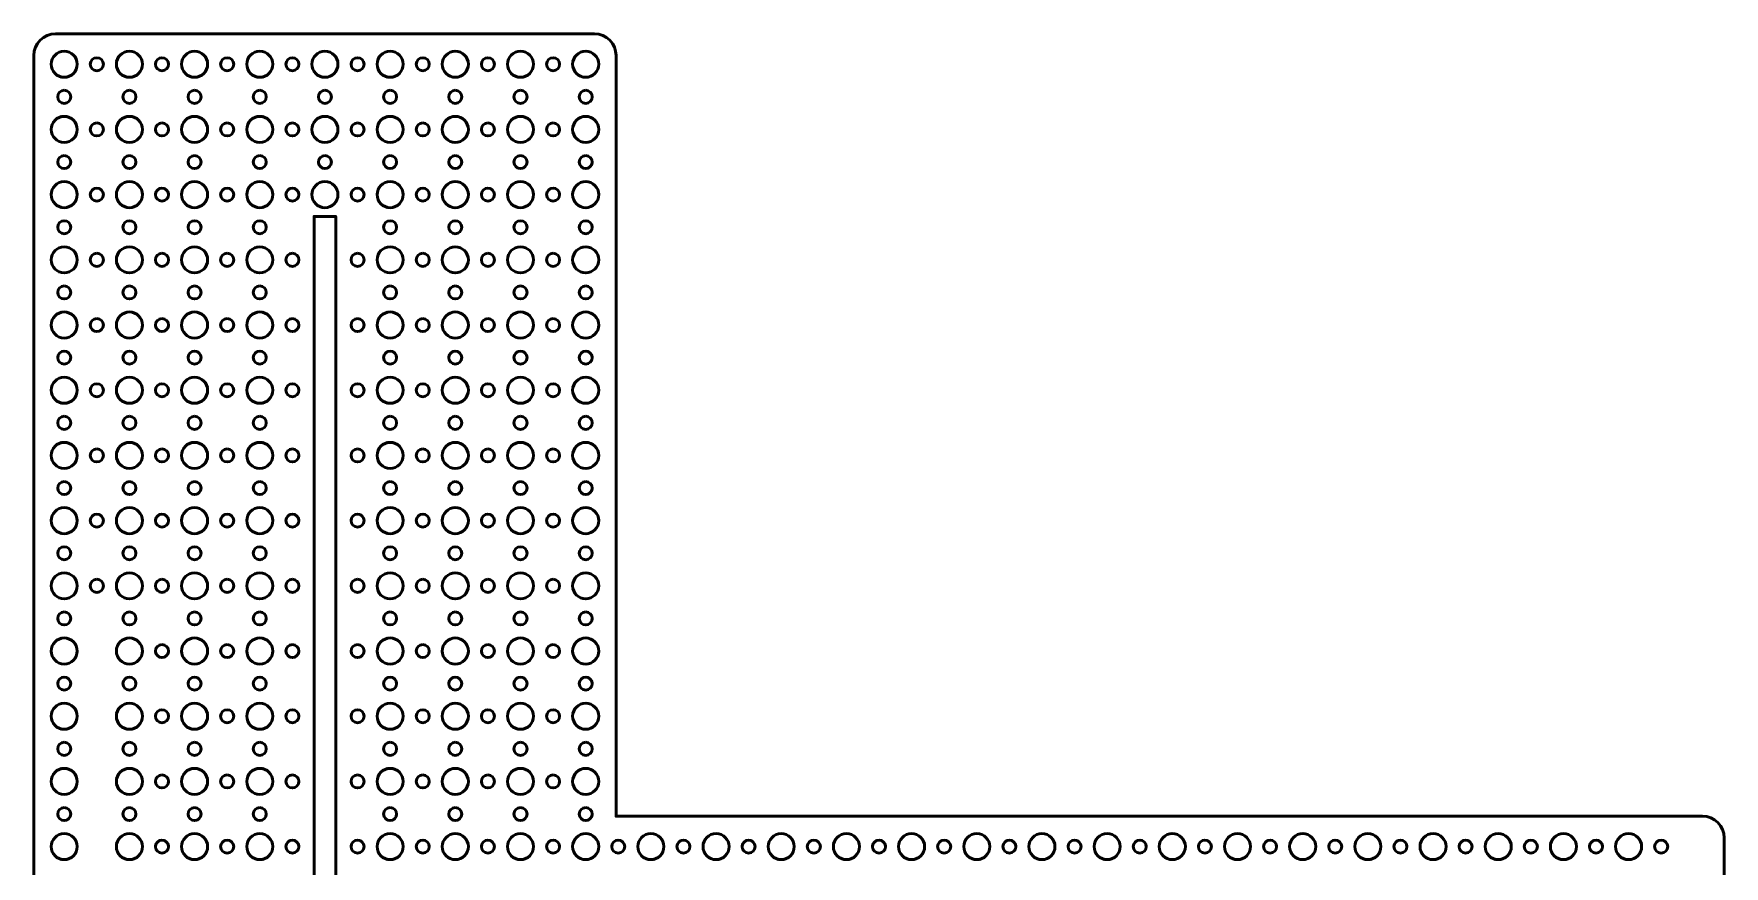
# Model space of a CAD drawing. Header units: centimetres. Extents: x -120 to 105, y -79 to 117.
# Drawn here: x 23.3 to 62.2, y -12.45 to 6.7 of the extents above; entities that cross this region are included whole.
import ezdxf

# ---------------------------------------------------------------- set-up
doc = ezdxf.new("R2010")
doc.units = ezdxf.units.CM
doc.header["$MEASUREMENT"] = 0
doc.layers.add('Layer 1', color=7, linetype='Continuous')

msp = doc.modelspace()

# ---------------------------------------------------------------- linework, layer by layer
at = {"layer": 'Layer 1', "lineweight": 53}
msp.add_lwpolyline([(29.75, -32.5001), (30.25, -32.5001), (30.25, 2.4999), (29.75, 2.4999), (29.75, -32.5001)], close=True, dxfattribs=at)
for centre, major_axis in [((24.00001, 5.99999), (0, 0.30001)), ((25.50001, 5.99999), (0, 0.30001)), ((27.00001, 5.99999), (0, 0.30001)), ((28.50001, 5.99999), (0, 0.30001)), ((30.00001, 5.99999), (0, 0.30001)), ((31.50001, 5.99999), (0, 0.30001)), ((33.00001, 5.99999), (0, 0.30001)), ((34.50001, 5.99999), (0, 0.30001)), ((36.00001, 5.99999), (0, 0.30001)), ((24.75, 6), (0, 0.15)), ((26.25, 6), (0, 0.15)), ((27.75, 6), (0, 0.15)), ((29.25, 6), (0, 0.15)), ((30.75, 6), (0, 0.15)), ((32.25, 6), (0, 0.15)), ((33.75, 6), (0, 0.15)), ((35.25, 6), (0, 0.15)), ((24, 5.25), (0, 0.15)), ((25.5, 5.25), (0, 0.15)), ((27, 5.25), (0, 0.15)), ((28.5, 5.25), (0, 0.15)), ((30, 5.25), (0, 0.15)), ((31.5, 5.25), (0, 0.15)), ((33, 5.25), (0, 0.15)), ((34.5, 5.25), (0, 0.15)), ((36, 5.25), (0, 0.15)), ((24.00001, 4.49999), (0, 0.30001)), ((25.50001, 4.49999), (0, 0.30001)), ((27.00001, 4.49999), (0, 0.30001)), ((28.50001, 4.49999), (0, 0.30001)), ((30.00001, 4.49999), (0, 0.30001)), ((31.50001, 4.49999), (0, 0.30001)), ((33.00001, 4.49999), (0, 0.30001)), ((34.50001, 4.49999), (0, 0.30001)), ((36.00001, 4.49999), (0, 0.30001)), ((24.75, 4.5), (0, 0.15)), ((26.25, 4.5), (0, 0.15)), ((27.75, 4.5), (0, 0.15)), ((29.25, 4.5), (0, 0.15)), ((30.75, 4.5), (0, 0.15)), ((32.25, 4.5), (0, 0.15)), ((33.75, 4.5), (0, 0.15)), ((35.25, 4.5), (0, 0.15)), ((24, 3.75), (0, 0.15)), ((25.5, 3.75), (0, 0.15)), ((27, 3.75), (0, 0.15)), ((28.5, 3.75), (0, 0.15)), ((30, 3.75), (0, 0.15)), ((31.5, 3.75), (0, 0.15)), ((33, 3.75), (0, 0.15)), ((34.5, 3.75), (0, 0.15)), ((36, 3.75), (0, 0.15)), ((24.00001, 2.99999), (0, 0.30001)), ((24.75, 3), (0, 0.15)), ((25.50001, 2.99999), (0, 0.30001)), ((26.25, 3), (0, 0.15)), ((27.00001, 2.99999), (0, 0.30001)), ((27.75, 3), (0, 0.15)), ((28.50001, 2.99999), (0, 0.30001)), ((29.25, 3), (0, 0.15)), ((30.00001, 2.99999), (0, 0.30001)), ((30.75, 3), (0, 0.15)), ((31.50001, 2.99999), (0, 0.30001)), ((32.25, 3), (0, 0.15)), ((33.00001, 2.99999), (0, 0.30001)), ((33.75, 3), (0, 0.15)), ((34.50001, 2.99999), (0, 0.30001)), ((35.25, 3), (0, 0.15)), ((36.00001, 2.99999), (0, 0.30001)), ((24, 2.25), (0, 0.15)), ((25.5, 2.25), (0, 0.15)), ((27, 2.25), (0, 0.15)), ((28.5, 2.25), (0, 0.15)), ((31.5, 2.25), (0, 0.15)), ((33, 2.25), (0, 0.15)), ((34.5, 2.25), (0, 0.15)), ((36, 2.25), (0, 0.15)), ((24.00001, 1.49999), (0, 0.30001)), ((24.75, 1.5), (0, 0.15)), ((25.50001, 1.49999), (0, 0.30001)), ((26.25, 1.5), (0, 0.15)), ((27.00001, 1.49999), (0, 0.30001)), ((27.75, 1.5), (0, 0.15)), ((28.50001, 1.49999), (0, 0.30001)), ((29.25, 1.5), (0, 0.15)), ((30.75, 1.5), (0, 0.15)), ((31.50001, 1.49999), (0, 0.30001)), ((32.25, 1.5), (0, 0.15)), ((33.00001, 1.49999), (0, 0.30001)), ((33.75, 1.5), (0, 0.15)), ((34.50001, 1.49999), (0, 0.30001)), ((35.25, 1.5), (0, 0.15)), ((36.00001, 1.49999), (0, 0.30001)), ((24, 0.75), (0, 0.15)), ((25.5, 0.75), (0, 0.15)), ((27, 0.75), (0, 0.15)), ((28.5, 0.75), (0, 0.15)), ((31.5, 0.75), (0, 0.15)), ((33, 0.75), (0, 0.15)), ((34.5, 0.75), (0, 0.15)), ((36, 0.75), (0, 0.15)), ((24.00001, -0.00001), (0, 0.30001)), ((24.75, 0), (0, 0.15)), ((25.50001, -0.00001), (0, 0.30001)), ((26.25, 0), (0, 0.15)), ((27.00001, -0.00001), (0, 0.30001)), ((27.75, 0), (0, 0.15)), ((28.50001, -0.00001), (0, 0.30001)), ((29.25, 0), (0, 0.15)), ((30.75, 0), (0, 0.15)), ((31.50001, -0.00001), (0, 0.30001)), ((32.25, 0), (0, 0.15)), ((33.00001, -0.00001), (0, 0.30001)), ((33.75, 0), (0, 0.15)), ((34.50001, -0.00001), (0, 0.30001)), ((35.25, 0), (0, 0.15)), ((36.00001, -0.00001), (0, 0.30001)), ((24, -0.75), (0, 0.15)), ((25.5, -0.75), (0, 0.15)), ((27, -0.75), (0, 0.15)), ((28.5, -0.75), (0, 0.15)), ((31.5, -0.75), (0, 0.15)), ((33, -0.75), (0, 0.15)), ((34.5, -0.75), (0, 0.15)), ((36, -0.75), (0, 0.15)), ((24.00001, -1.50001), (0, 0.30001)), ((24.75, -1.5), (0, 0.15)), ((25.50001, -1.50001), (0, 0.30001)), ((26.25, -1.5), (0, 0.15)), ((27.00001, -1.50001), (0, 0.30001)), ((27.75, -1.5), (0, 0.15)), ((28.50001, -1.50001), (0, 0.30001)), ((29.25, -1.5), (0, 0.15)), ((30.75, -1.5), (0, 0.15)), ((31.50001, -1.50001), (0, 0.30001)), ((32.25, -1.5), (0, 0.15)), ((33.00001, -1.50001), (0, 0.30001)), ((33.75, -1.5), (0, 0.15)), ((34.50001, -1.50001), (0, 0.30001)), ((35.25, -1.5), (0, 0.15)), ((36.00001, -1.50001), (0, 0.30001)), ((24, -2.25), (0, 0.15)), ((25.5, -2.25), (0, 0.15)), ((27, -2.25), (0, 0.15)), ((28.5, -2.25), (0, 0.15)), ((31.5, -2.25), (0, 0.15)), ((33, -2.25), (0, 0.15)), ((34.5, -2.25), (0, 0.15)), ((36, -2.25), (0, 0.15)), ((24.00001, -3.00001), (0, 0.30001)), ((25.50001, -3.00001), (0, 0.30001)), ((27.00001, -3.00001), (0, 0.30001)), ((28.50001, -3.00001), (0, 0.30001)), ((31.50001, -3.00001), (0, 0.30001)), ((33.00001, -3.00001), (0, 0.30001)), ((34.50001, -3.00001), (0, 0.30001)), ((36.00001, -3.00001), (0, 0.30001)), ((24.75, -3), (0, 0.15)), ((26.25, -3), (0, 0.15)), ((27.75, -3), (0, 0.15)), ((29.25, -3), (0, 0.15)), ((30.75, -3), (0, 0.15)), ((32.25, -3), (0, 0.15)), ((33.75, -3), (0, 0.15)), ((35.25, -3), (0, 0.15)), ((24, -3.75), (0, 0.15)), ((25.5, -3.75), (0, 0.15)), ((27, -3.75), (0, 0.15)), ((28.5, -3.75), (0, 0.15)), ((31.5, -3.75), (0, 0.15)), ((33, -3.75), (0, 0.15)), ((34.5, -3.75), (0, 0.15)), ((36, -3.75), (0, 0.15)), ((24.00001, -4.50001), (0, 0.30001)), ((25.50001, -4.50001), (0, 0.30001)), ((27.00001, -4.50001), (0, 0.30001)), ((28.50001, -4.50001), (0, 0.30001)), ((31.50001, -4.50001), (0, 0.30001)), ((33.00001, -4.50001), (0, 0.30001)), ((34.50001, -4.50001), (0, 0.30001)), ((36.00001, -4.50001), (0, 0.30001)), ((24.75, -4.5), (0, 0.15)), ((26.25, -4.5), (0, 0.15)), ((27.75, -4.5), (0, 0.15)), ((29.25, -4.5), (0, 0.15)), ((30.75, -4.5), (0, 0.15)), ((32.25, -4.5), (0, 0.15)), ((33.75, -4.5), (0, 0.15)), ((35.25, -4.5), (0, 0.15)), ((24, -5.25), (0, 0.15)), ((25.5, -5.25), (0, 0.15)), ((27, -5.25), (0, 0.15)), ((28.5, -5.25), (0, 0.15)), ((31.5, -5.25), (0, 0.15)), ((33, -5.25), (0, 0.15)), ((34.5, -5.25), (0, 0.15)), ((36, -5.25), (0, 0.15)), ((24.00001, -6.00001), (0, 0.30001)), ((25.50001, -6.00001), (0, 0.30001)), ((27.00001, -6.00001), (0, 0.30001)), ((28.50001, -6.00001), (0, 0.30001)), ((31.50001, -6.00001), (0, 0.30001)), ((33.00001, -6.00001), (0, 0.30001)), ((34.50001, -6.00001), (0, 0.30001)), ((36.00001, -6.00001), (0, 0.30001)), ((24.75, -6), (0, 0.15)), ((26.25, -6), (0, 0.15)), ((27.75, -6), (0, 0.15)), ((29.25, -6), (0, 0.15)), ((30.75, -6), (0, 0.15)), ((32.25, -6), (0, 0.15)), ((33.75, -6), (0, 0.15)), ((35.25, -6), (0, 0.15)), ((24, -6.75), (0, 0.15)), ((25.5, -6.75), (0, 0.15)), ((27, -6.75), (0, 0.15)), ((28.5, -6.75), (0, 0.15)), ((31.5, -6.75), (0, 0.15)), ((33, -6.75), (0, 0.15)), ((34.5, -6.75), (0, 0.15)), ((36, -6.75), (0, 0.15)), ((24.00001, -7.50001), (0, 0.30001)), ((25.50001, -7.50001), (0, 0.30001)), ((26.25, -7.5), (0, 0.15)), ((27.00001, -7.50001), (0, 0.30001)), ((27.75, -7.5), (0, 0.15)), ((28.50001, -7.50001), (0, 0.30001)), ((29.25, -7.5), (0, 0.15)), ((30.75, -7.5), (0, 0.15)), ((31.50001, -7.50001), (0, 0.30001)), ((32.25, -7.5), (0, 0.15)), ((33.00001, -7.50001), (0, 0.30001)), ((33.75, -7.5), (0, 0.15)), ((34.50001, -7.50001), (0, 0.30001)), ((35.25, -7.5), (0, 0.15)), ((36.00001, -7.50001), (0, 0.30001)), ((24, -8.25), (0, 0.15)), ((25.5, -8.25), (0, 0.15)), ((27, -8.25), (0, 0.15)), ((28.5, -8.25), (0, 0.15)), ((31.5, -8.25), (0, 0.15)), ((33, -8.25), (0, 0.15)), ((34.5, -8.25), (0, 0.15)), ((36, -8.25), (0, 0.15)), ((24.00001, -9.00001), (0, 0.30001)), ((25.50001, -9.00001), (0, 0.30001)), ((26.25, -9), (0, 0.15)), ((27.00001, -9.00001), (0, 0.30001)), ((27.75, -9), (0, 0.15)), ((28.50001, -9.00001), (0, 0.30001)), ((29.25, -9), (0, 0.15)), ((30.75, -9), (0, 0.15)), ((31.50001, -9.00001), (0, 0.30001)), ((32.25, -9), (0, 0.15)), ((33.00001, -9.00001), (0, 0.30001)), ((33.75, -9), (0, 0.15)), ((34.50001, -9.00001), (0, 0.30001)), ((35.25, -9), (0, 0.15)), ((36.00001, -9.00001), (0, 0.30001)), ((24, -9.75), (0, 0.15)), ((25.5, -9.75), (0, 0.15)), ((27, -9.75), (0, 0.15)), ((28.5, -9.75), (0, 0.15)), ((31.5, -9.75), (0, 0.15)), ((33, -9.75), (0, 0.15)), ((34.5, -9.75), (0, 0.15)), ((36, -9.75), (0, 0.15)), ((24.00001, -10.50001), (0, 0.30001)), ((25.50001, -10.50001), (0, 0.30001)), ((26.25, -10.5), (0, 0.15)), ((27.00001, -10.50001), (0, 0.30001)), ((27.75, -10.5), (0, 0.15)), ((28.50001, -10.50001), (0, 0.30001)), ((29.25, -10.5), (0, 0.15)), ((30.75, -10.5), (0, 0.15)), ((31.50001, -10.50001), (0, 0.30001)), ((32.25, -10.5), (0, 0.15)), ((33.00001, -10.50001), (0, 0.30001)), ((33.75, -10.5), (0, 0.15)), ((34.50001, -10.50001), (0, 0.30001)), ((35.25, -10.5), (0, 0.15)), ((36.00001, -10.50001), (0, 0.30001)), ((24, -11.25), (0, 0.15)), ((25.5, -11.25), (0, 0.15)), ((27, -11.25), (0, 0.15)), ((28.5, -11.25), (0, 0.15)), ((31.5, -11.25), (0, 0.15)), ((33, -11.25), (0, 0.15)), ((34.5, -11.25), (0, 0.15)), ((36, -11.25), (0, 0.15)), ((24.00001, -12.00001), (0, 0.30001)), ((25.50001, -12.00001), (0, 0.30001)), ((26.25, -12), (0, 0.15)), ((27.00001, -12.00001), (0, 0.30001)), ((27.75, -12), (0, 0.15)), ((28.50001, -12.00001), (0, 0.30001)), ((29.25, -12), (0, 0.15)), ((30.75, -12), (0, 0.15)), ((31.50001, -12.00001), (0, 0.30001)), ((32.25, -12), (0, 0.15)), ((33.00001, -12.00001), (0, 0.30001)), ((33.75, -12), (0, 0.15)), ((34.50001, -12.00001), (0, 0.30001)), ((35.25, -12), (0, 0.15)), ((36.00001, -12.00001), (0, 0.30001)), ((36.75, -12), (0, 0.15)), ((37.50001, -12.00001), (0, 0.30001)), ((38.25, -12), (0, 0.15)), ((39.00001, -12.00001), (0, 0.30001)), ((39.75, -12), (0, 0.15)), ((40.50001, -12.00001), (0, 0.30001)), ((41.25, -12), (0, 0.15)), ((42.00001, -12.00001), (0, 0.30001)), ((42.75, -12), (0, 0.15)), ((43.50001, -12.00001), (0, 0.30001)), ((44.25, -12), (0, 0.15)), ((45.00001, -12.00001), (0, 0.30001)), ((45.75, -12), (0, 0.15)), ((46.50001, -12.00001), (0, 0.30001)), ((47.25, -12), (0, 0.15)), ((48.00001, -12.00001), (0, 0.30001)), ((48.75, -12), (0, 0.15)), ((49.50001, -12.00001), (0, 0.30001)), ((50.25, -12), (0, 0.15)), ((51.00001, -12.00001), (0, 0.30001)), ((51.75, -12), (0, 0.15)), ((52.50001, -12.00001), (0, 0.30001)), ((53.25, -12), (0, 0.15)), ((54.00001, -12.00001), (0, 0.30001)), ((54.75, -12), (0, 0.15)), ((55.50001, -12.00001), (0, 0.30001)), ((56.25, -12), (0, 0.15)), ((57.00001, -12.00001), (0, 0.30001)), ((57.75, -12), (0, 0.15)), ((58.50001, -12.00001), (0, 0.30001)), ((59.25, -12), (0, 0.15)), ((60.00001, -12.00001), (0, 0.30001)), ((60.75, -12), (0, 0.15))]:
    msp.add_ellipse(centre, major_axis=major_axis, ratio=1, dxfattribs=at)
msp.add_open_spline([(23.8, -33.7), (23.52386, -33.7), (23.3, -33.47614), (23.3, -33.2), (23.3, -33.2), (23.3, -33.2), (23.3, 6.2), (23.3, 6.2), (23.3, 6.2), (23.3, 6.47614), (23.52386, 6.7), (23.8, 6.7), (23.8, 6.7), (27.54218, 6.7), (33.02796, 6.7), (36.2, 6.7), (36.2, 6.7), (36.47614, 6.7), (36.7, 6.47614), (36.7, 6.2), (36.7, 6.2), (36.7, 6.2), (36.7, -11.3), (36.7, -11.3), (36.7, -11.3), (36.7, -11.3), (61.7, -11.3), (61.7, -11.3), (61.7, -11.3), (61.97614, -11.3), (62.2, -11.52386), (62.2, -11.8), (62.2, -11.8), (62.2, -11.8), (62.2, -18.2), (62.2, -18.2), (62.2, -18.2), (62.2, -18.47614), (61.97614, -18.7), (61.7, -18.7), (61.7, -18.7), (61.7, -18.7), (36.7, -18.7), (36.7, -18.7), (36.7, -18.7), (36.7, -18.7), (36.7, -33.2), (36.7, -33.2), (36.7, -33.2), (36.7, -33.47614), (36.47614, -33.7), (36.2, -33.7), (36.2, -33.7), (31.42225, -33.7), (28.57775, -33.7), (23.8, -33.7)], degree=3, knots=[0, 0, 0, 0, 0.06666667, 0.06666667, 0.06666667, 0.06666667, 0.13333333, 0.13333333, 0.13333333, 0.13333333, 0.2, 0.2, 0.2, 0.2, 0.26666667, 0.26666667, 0.26666667, 0.26666667, 0.33333333, 0.33333333, 0.33333333, 0.33333333, 0.4, 0.4, 0.4, 0.4, 0.46666667, 0.46666667, 0.46666667, 0.46666667, 0.53333333, 0.53333333, 0.53333333, 0.53333333, 0.6, 0.6, 0.6, 0.6, 0.66666667, 0.66666667, 0.66666667, 0.66666667, 0.73333333, 0.73333333, 0.73333333, 0.73333333, 0.8, 0.8, 0.8, 0.8, 0.86666667, 0.86666667, 0.86666667, 0.86666667, 1, 1, 1, 1], dxfattribs=at)

doc.saveas('drawing.dxf')
